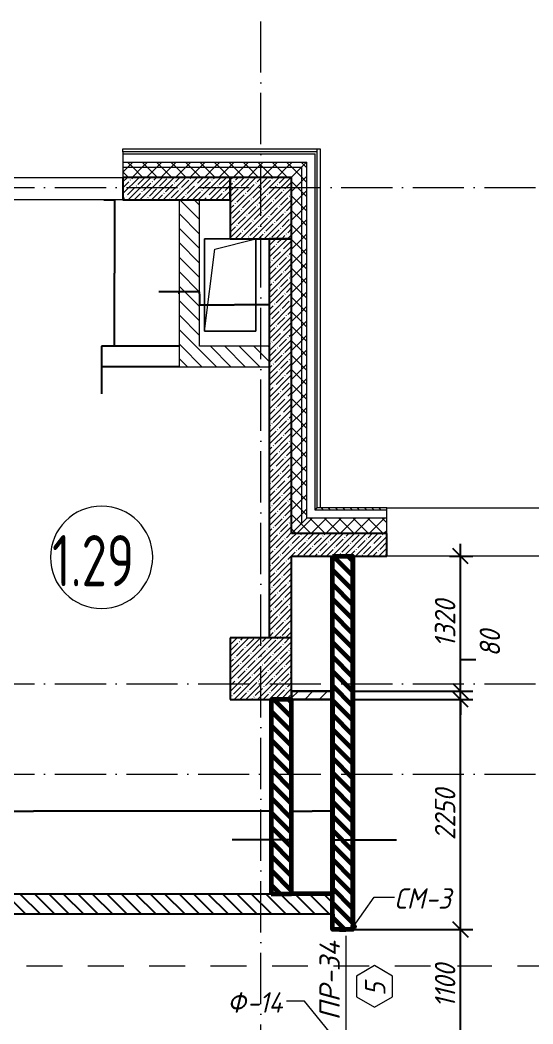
# Model space of a CAD drawing. Header units: millimetres. Extents: x 12986 to 523328, y -9759 to 30092.
# Drawn here: x 92951 to 97967, y 18829 to 28637 of the extents above; entities that cross this region are included whole.
import ezdxf

# ---------------------------------------------------------------- set-up
doc = ezdxf.new("R2010")
doc.units = ezdxf.units.MM
doc.linetypes.add('01 Штриховая _4 мм_', pattern=[600, 350, -250])
doc.linetypes.add('50_200_ШТРИХ_1Т_ш5_п1_п1_', pattern=[700, 500, -100, 0, -100])
for name, color, linetype, lineweight in [('1) ПГП Зеленый', 3, 'Continuous', 30), ('5) Блок ячеистый', 160, 'Continuous', 60), ('A-ANNO-DIMS', 7, 'Continuous', 9), ('A-AREA-IDEN', 7, 'Continuous', 9), ('A-DOOR-IDEN', 7, 'Continuous', 9), ('A-FLOR', 7, 'Continuous', 9), ('A-GENM', 7, 'Continuous', 9), ('A-GENM-1', 7, 'Continuous', 25), ('A-GENM-IDEN', 7, 'Continuous', 9), ('A-WALL', 7, 'Continuous', 5), ('A-WALL-1', 7, 'Continuous', 25), ('A-WALL-8', 7, 'Continuous', 9), ('A-WALL-FNSH-1', 7, 'Continuous', 9), ('A-WALL-PATT-1', 7, 'Continuous', 5), ('A-WALL-PATT-3', 250, 'Continuous', 5), ('G-ANNO-SYMB-1', 7, '01 Штриховая _4 мм_', 9), ('I-WALL', 7, 'Continuous', 5), ('S-COLS', 7, 'Continuous', 9), ('S-COLS-1', 7, 'Continuous', 5), ('S-COLS-2', 7, 'Continuous', 25), ('Оси-2', 7, '50_200_ШТРИХ_1Т_ш5_п1_п1_', 9)]:
    doc.layers.add(name, color=color, linetype=linetype, lineweight=lineweight)
for name, color, linetype, lineweight, true_color in [('A-WALL-11', 7, 'Continuous', 13, 0x800000), ('A-WALL-2', 7, 'Continuous', 13, 0x000000), ('A-WALL-5', 7, 'Continuous', 13, 0x008000), ('A-WALL-7', 7, 'Continuous', 5, 0x008000), ('A-WALL-PATT-2', 7, 'Continuous', 5, 0xce0000)]:
    doc.layers.add(name, color=color, linetype=linetype, lineweight=lineweight, true_color=true_color)
doc.styles.add('ISOCPEUR_I_3', font='isocpeui.ttf', dxfattribs={"width": 0.9, "height": 200})
doc.styles.add('ISOCPEUR_I_5', font='isocpeui.ttf', dxfattribs={"height": 200})
doc.styles.add('СПДС', font='ГОСТ тип А.ttf', dxfattribs={"width": 0.9})
doc.dimstyles.new('ISO-2_0_0_9К_СРЕДНИЙ_ФОН', dxfattribs={"dimscale": 304.8, "dimtxt": 199.196235, "dimasz": 0.492126, "dimexe": 0.393701, "dimexo": 0, "dimgap": 0.164042, "dimtad": 1, "dimdec": 0, "dimdsep": 46, "dimtxsty": 'ISOCPEUR_I_3', "dimblk1": 'OBLIQUE', "dimblk2": 'OBLIQUE', "dimsah": 1, "dimcen": 0.09, "dimdle": 0.393701, "dimazin": 0, "dimtfac": 1, "dimtdec": 4, "dimtix": 1, "dimtmove": 1, "dimatfit": 3, "dimfxl": 1, "dimtvp": 1, "dimtfill": 1, "dimtolj": 1, "dimtzin": 0, "dimarcsym": 2})
doc.dimstyles.new('ISO-2_0_0_9К_СРЕДНИЙ_ФОН_1', dxfattribs={"dimscale": 304.8, "dimtxt": 199.196235, "dimasz": 0.492126, "dimexe": 0.393701, "dimexo": 0, "dimgap": 0.164042, "dimtad": 1, "dimdec": 0, "dimdsep": 46, "dimtxsty": 'ISOCPEUR_I_3', "dimblk1": 'OBLIQUE', "dimblk2": 'OBLIQUE', "dimsah": 1, "dimcen": 0.09, "dimdle": 0.393701, "dimazin": 0, "dimtfac": 1, "dimtdec": 4, "dimtix": 1, "dimtmove": 0, "dimatfit": 3, "dimfxl": 1, "dimtvp": 1, "dimtfill": 1, "dimtolj": 1, "dimtzin": 0, "dimarcsym": 2})
doc.dimstyles.get("Standard").update_dxf_attribs({"dimtxt": 0.18, "dimasz": 0.18, "dimexe": 0.18, "dimexo": 0.0625, "dimgap": 0.09, "dimtad": 0, "dimtih": 1, "dimtoh": 1, "dimdec": 4, "dimzin": 0, "dimdsep": 46, "dimtxsty": 'Standard', "dimcen": 0.09, "dimadec": 0, "dimazin": 0, "dimtfac": 1, "dimtdec": 4, "dimtofl": 0, "dimtmove": 0, "dimatfit": 3, "dimfxl": 1, "dimtolj": 1, "dimtzin": 0, "dimarcsym": 0})
pattern_1 = [(45, (61996.89, 0), (-57.02463, 57.02463), []), (45, (62053.92, 0), (-57.02463, 57.02463), [100.806, -20.161, 3.353, -16.808])]
pattern_2 = [(135, (61996.89, 0), (-70.71068, -70.71068), [])]
pattern_3 = [(45, (61996.89, 0), (-70.71068, 70.71068), []), (135, (61996.89, 0), (-70.71068, -70.71068), [])]

# ---------------------------------------------------------------- blocks, each defined once
blk = doc.blocks.new('BSC_Колонна _Прямоугольная - 600х600-V24-АР1_Кладочный план 1 этажа')
at = {"layer": 'S-COLS-1'}
h = blk.add_hatch(dxfattribs=at)
h.set_pattern_fill('FP_45', color=256, style=0, pattern_type=2)
h.set_pattern_definition([(45, (-33310, -22300), (-57.02463, 57.02463), []), (45, (-33252.975, -22300), (-57.02463, 57.02463), [100.806, -20.161, 3.353, -16.808])])
h.paths.add_polyline_path([(-300, -300), (300, -300), (300, 300), (-300, 300)], flags=0)
at = {"layer": 'S-COLS-2'}
for p, q in [((300, 300), (-300, 300)), ((-300, 300), (-300, -300)), ((300, -300), (300, 300)), ((-300, -300), (300, -300))]:
    blk.add_line(p, q, dxfattribs=at)
blk = doc.blocks.new('AR_Отверстие прямоугольное _в плите_ - AR_Отверстие прямоугольное _в плите_-24471188-АР1_Кладочный план 1 этажа')
at = {"layer": 'A-GENM'}
for p, q in [((250, 450), (-250, 450)), ((-250, 450), (-250, -450)), ((-150, 350), (250, 450)), ((250, -450), (250, 450)), ((-250, -450), (-150, 350)), ((-250, -450), (250, -450))]:
    blk.add_line(p, q, dxfattribs=at)
blk = doc.blocks.new('Фахверк_СКБ_Уголок_Тип 2 - СМ-3_200х2230h-26671997-АР1_Кладочный план 1 этажа')
at = {"layer": 'A-GENM-1'}
for p, q in [((125, 156), (125, 81)), ((200, 156), (125, 156)), ((131, 81), (131, 150)), ((131, 150), (200, 150)), ((200, 150), (200, 156)), ((125, 81), (131, 81)), ((131, 19), (125, 19)), ((125, 19), (125, -56)), ((131, -50), (131, 19)), ((125, -56), (200, -56)), ((200, -50), (131, -50)), ((200, -56), (200, -50))]:
    blk.add_line(p, q, dxfattribs=at)
blk = doc.blocks.new('Стойка_Влож_Полоса боковая - Полоса-27101091-АР1_Кладочный план 1 этажа')
at = {"layer": 'A-GENM'}
for p, q in [((-5, 85), (0, 85)), ((-5, -85), (-5, 85)), ((0, 31), (0, -31)), ((0, -85), (-5, -85))]:
    blk.add_line(p, q, dxfattribs=at)
blk = doc.blocks.new('AAR_СКБ_Марка_Двери_Перемычка и проем - Марка перемычки и проема-25306769-АР1_Кладочный план 1 этажа')
at = {"layer": 'A-DOOR-IDEN'}
for p, q in [((-5, 0), (5, 0)), ((-0.968, -0.984), (-1.986, -2.747)), ((1.067, -0.984), (-0.968, -0.984)), ((2.085, -2.747), (1.067, -0.984)), ((-1.986, -2.747), (-0.968, -4.509)), ((1.067, -4.509), (2.085, -2.747)), ((-0.968, -4.509), (1.067, -4.509))]:
    blk.add_line(p, q, dxfattribs=at)
blk = doc.blocks.new('DIMBLOCK156-АР1_Кладочный план 1 этажа')
at = {"layer": 'A-ANNO-DIMS', "color": 0, "lineweight": -2, "transparency": 16777216}
for p, q in [((94506.9, 25982.5), (94309.8, 25982.5)), ((94506.9, 25960.7), (94506.9, 25982.7)), ((94706.7, 25982.5), (94507.1, 25982.5)), ((94706.9, 25960.7), (94706.9, 25982.7))]:
    blk.add_line(p, q, dxfattribs=at)
at = {"layer": 'A-ANNO-DIMS', "color": 0, "transparency": 16777216}
for points in [[(94507.1, 25982.5), (94507.1, 25982.5), (94506.9, 25982.5)], [(94706.7, 25982.5), (94706.7, 25982.5), (94706.9, 25982.5)]]:
    blk.add_solid(points, dxfattribs=at)
at = {"layer": 'Defpoints', "color": 0, "transparency": 16777216}
for p in [(94506.9, 25960.6), (94706.9, 25982.5), (94706.9, 25960.6)]:
    blk.add_point(p, dxfattribs=at)
at = {"layer": 'A-ANNO-DIMS', "color": 0, "transparency": 16777216, "insert": (94081.6, 25982.6), "char_height": 0.18, "width": 455.087, "attachment_point": 1, "line_spacing_factor": 1.149209}
blk.add_mtext('\\A1;200.0000', dxfattribs=at)
blk = doc.blocks.new('DIMBLOCK157-АР1_Кладочный план 1 этажа')
at = {"layer": 'A-ANNO-DIMS', "color": 0, "lineweight": -2, "transparency": 16777216}
for p, q in [((94706.9, 25960.5), (94706.9, 25854.4)), ((95386.9, 25960.5), (95386.9, 25854.4)), ((94707.1, 25854.5), (95046.2, 25854.5)), ((95386.7, 25854.5), (95047.6, 25854.5))]:
    blk.add_line(p, q, dxfattribs=at)
at = {"layer": 'A-ANNO-DIMS', "color": 0, "transparency": 16777216}
for points in [[(94707.1, 25854.6), (94707.1, 25854.5), (94706.9, 25854.5)], [(95386.7, 25854.6), (95386.7, 25854.5), (95386.9, 25854.5)]]:
    blk.add_solid(points, dxfattribs=at)
at = {"layer": 'Defpoints', "color": 0, "transparency": 16777216}
for p in [(94706.9, 25960.6), (95386.9, 25960.6), (95386.9, 25854.5)]:
    blk.add_point(p, dxfattribs=at)
at = {"layer": 'A-ANNO-DIMS', "color": 0, "transparency": 16777216, "insert": (95046.9, 25854.5), "char_height": 0.18, "width": 455.087, "attachment_point": 5}
blk.add_mtext('\\A1;680.0004', dxfattribs=at)
blk = doc.blocks.new('DIMBLOCK158-АР1_Кладочный план 1 этажа')
at = {"layer": 'A-ANNO-DIMS', "color": 0, "lineweight": -2, "transparency": 16777216}
for p, q in [((94503.8, 25450), (93748.6, 25450)), ((93748.8, 25449.8), (93748.8, 25250.2)), ((94506.8, 25250), (93748.6, 25250)), ((93748.8, 25250), (93748.8, 24984.9)), ((93748.8, 24984.9), (93748.6, 24984.9))]:
    blk.add_line(p, q, dxfattribs=at)
at = {"layer": 'A-ANNO-DIMS', "color": 0, "transparency": 16777216}
for points in [[(93748.8, 25449.8), (93748.8, 25449.8), (93748.8, 25450)], [(93748.8, 25250.2), (93748.8, 25250.2), (93748.8, 25250)]]:
    blk.add_solid(points, dxfattribs=at)
at = {"layer": 'Defpoints', "color": 0, "transparency": 16777216}
for p in [(93748.8, 25450), (94503.8, 25450), (94506.9, 25250)]:
    blk.add_point(p, dxfattribs=at)
at = {"layer": 'A-ANNO-DIMS', "color": 0, "transparency": 16777216, "insert": (93748.3, 24757.4), "char_height": 0.18, "width": 455.087, "attachment_point": 1, "rotation": 90, "line_spacing_factor": 1.149209}
blk.add_mtext('\\A1;200.0000', dxfattribs=at)
blk = doc.blocks.new('DIMBLOCK159-АР1_Кладочный план 1 этажа')
at = {"layer": 'A-ANNO-DIMS', "color": 0, "lineweight": -2, "transparency": 16777216}
for p, q in [((93770.4, 26880), (93876.6, 26880)), ((93876.4, 26879.8), (93876.4, 26165.2)), ((93876.4, 25450.2), (93876.4, 26164.8)), ((94503.8, 25450), (93876.2, 25450))]:
    blk.add_line(p, q, dxfattribs=at)
at = {"layer": 'A-ANNO-DIMS', "color": 0, "transparency": 16777216}
for points in [[(93876.4, 26879.8), (93876.4, 26879.8), (93876.4, 26880)], [(93876.4, 25450.2), (93876.4, 25450.2), (93876.4, 25450)]]:
    blk.add_solid(points, dxfattribs=at)
at = {"layer": 'Defpoints', "color": 0, "transparency": 16777216}
for p in [(93770.3, 26880), (93876.4, 26880), (94503.8, 25450)]:
    blk.add_point(p, dxfattribs=at)
at = {"layer": 'A-ANNO-DIMS', "color": 0, "transparency": 16777216, "insert": (93876.4, 26165), "char_height": 0.18, "width": 579.201, "attachment_point": 5}
blk.add_mtext('\\A1;1430.0001', dxfattribs=at)
blk = doc.blocks.new('DIMBLOCK166-АР1_Кладочный план 1 этажа')
at = {"layer": 'A-ANNO-DIMS', "color": 0, "lineweight": -2, "transparency": 16777216}
for p, q in [((90756.9, 21012.7), (90756.9, 20906.5)), ((95406.9, 21012.7), (95406.9, 20906.5)), ((90757.1, 20906.7), (93081.2, 20906.7)), ((95406.7, 20906.7), (93082.6, 20906.7))]:
    blk.add_line(p, q, dxfattribs=at)
at = {"layer": 'A-ANNO-DIMS', "color": 0, "transparency": 16777216}
for points in [[(90757.1, 20906.7), (90757.1, 20906.7), (90756.9, 20906.7)], [(95406.7, 20906.7), (95406.7, 20906.7), (95406.9, 20906.7)]]:
    blk.add_solid(points, dxfattribs=at)
at = {"layer": 'Defpoints', "color": 0, "transparency": 16777216}
for p in [(90756.9, 21012.8), (95406.9, 21012.8), (95406.9, 20906.7)]:
    blk.add_point(p, dxfattribs=at)
at = {"layer": 'A-ANNO-DIMS', "color": 0, "transparency": 16777216, "insert": (93081.9, 20906.7), "char_height": 0.18, "width": 625.17, "attachment_point": 5}
blk.add_mtext('\\A1;4650.0000', dxfattribs=at)
blk = doc.blocks.new('DIMBLOCK167-АР1_Кладочный план 1 этажа')
at = {"layer": 'A-ANNO-DIMS', "color": 0, "lineweight": -2, "transparency": 16777216}
for p, q in [((95406.9, 21012.7), (95406.9, 20626.8)), ((95606.9, 21012.7), (95606.9, 20626.8)), ((95406.9, 20627), (95024.9, 20627)), ((95606.7, 20627), (95407.1, 20627))]:
    blk.add_line(p, q, dxfattribs=at)
at = {"layer": 'A-ANNO-DIMS', "color": 0, "transparency": 16777216}
for points in [[(95407.1, 20627), (95407.1, 20626.9), (95406.9, 20627)], [(95606.7, 20627), (95606.7, 20626.9), (95606.9, 20627)]]:
    blk.add_solid(points, dxfattribs=at)
at = {"layer": 'Defpoints', "color": 0, "transparency": 16777216}
for p in [(95406.9, 21012.8), (95606.9, 21012.8), (95606.9, 20627)]:
    blk.add_point(p, dxfattribs=at)
at = {"layer": 'A-ANNO-DIMS', "color": 0, "transparency": 16777216, "insert": (94796.7, 20627.1), "char_height": 0.18, "width": 455.087, "attachment_point": 1, "line_spacing_factor": 1.149209}
blk.add_mtext('\\A1;200.0000', dxfattribs=at)
blk = doc.blocks.new('DIMBLOCK168-АР1_Кладочный план 1 этажа')
at = {"layer": 'A-ANNO-DIMS', "color": 0, "lineweight": -2, "transparency": 16777216}
for p, q in [((95606.9, 21012.7), (95606.9, 20906.5)), ((96006.9, 21012.7), (96006.9, 20906.5)), ((95607.1, 20906.7), (95806.3, 20906.7)), ((96006.7, 20906.7), (95807.5, 20906.7))]:
    blk.add_line(p, q, dxfattribs=at)
at = {"layer": 'A-ANNO-DIMS', "color": 0, "transparency": 16777216}
for points in [[(95607.1, 20906.7), (95607.1, 20906.7), (95606.9, 20906.7)], [(96006.7, 20906.7), (96006.7, 20906.7), (96006.9, 20906.7)]]:
    blk.add_solid(points, dxfattribs=at)
at = {"layer": 'Defpoints', "color": 0, "transparency": 16777216}
for p in [(95606.9, 21012.8), (96006.9, 21012.8), (96006.9, 20906.7)]:
    blk.add_point(p, dxfattribs=at)
at = {"layer": 'A-ANNO-DIMS', "color": 0, "transparency": 16777216, "insert": (95806.9, 20906.7), "char_height": 0.18, "width": 473.474, "attachment_point": 5}
blk.add_mtext('\\A1;400.0000', dxfattribs=at)
blk = doc.blocks.new('DIMBLOCK169-АР1_Кладочный план 1 этажа')
at = {"layer": 'A-ANNO-DIMS', "color": 0, "lineweight": -2, "transparency": 16777216}
for p, q in [((96006.9, 21012.7), (96006.9, 20626.8)), ((96206.9, 21012.7), (96206.9, 20626.8)), ((96007.1, 20627), (96206.7, 20627)), ((96206.9, 20627), (96632.1, 20627))]:
    blk.add_line(p, q, dxfattribs=at)
at = {"layer": 'A-ANNO-DIMS', "color": 0, "transparency": 16777216}
for points in [[(96007.1, 20627), (96007.1, 20626.9), (96006.9, 20627)], [(96206.7, 20627), (96206.7, 20626.9), (96206.9, 20627)]]:
    blk.add_solid(points, dxfattribs=at)
at = {"layer": 'Defpoints', "color": 0, "transparency": 16777216}
for p in [(96006.9, 21012.8), (96206.9, 21012.8), (96206.9, 20627)]:
    blk.add_point(p, dxfattribs=at)
at = {"layer": 'A-ANNO-DIMS', "color": 0, "transparency": 16777216, "insert": (96405.1, 20627.1), "char_height": 0.18, "width": 455.087, "attachment_point": 1, "line_spacing_factor": 1.149209}
blk.add_mtext('\\A1;200.0000', dxfattribs=at)
blk = doc.blocks.new('_Oblique')
at = {"color": 0, "linetype": 'ByBlock', "lineweight": -2}
blk.add_line((-0.5, -0.5), (0.5, 0.5), dxfattribs=at)
blk = doc.blocks.new('DIMBLOCK175-АР1_Кладочный план 1 этажа')
at = {"layer": 'A-ANNO-DIMS', "color": 0, "lineweight": -2, "transparency": 16777216}
for p, q in [((97257.9, 18530), (97257.9, 19870)), ((96206.9, 19750), (97377.9, 19750)), ((96209.9, 18650), (97377.9, 18650))]:
    blk.add_line(p, q, dxfattribs=at)
at = {"layer": 'Defpoints', "color": 0, "transparency": 16777216}
for p in [(96206.9, 19750), (97257.9, 19750), (96209.9, 18650)]:
    blk.add_point(p, dxfattribs=at)
at = {"layer": 'A-ANNO-DIMS', "color": 0, "lineweight": -2, "transparency": 16777216, "xscale": 150, "yscale": 150, "zscale": 150}
for p, rotation in [((97257.9, 19750), 90), ((97257.9, 18650), 270)]:
    blk.add_blockref('_Oblique', p, dxfattribs=dict(at, rotation=rotation))
at = {"layer": 'A-ANNO-DIMS', "color": 0, "transparency": 16777216, "insert": (97107.9, 19200), "char_height": 200, "width": 514.846, "attachment_point": 5, "rotation": 90, "style": 'ISOCPEUR_I_3', "bg_fill": 3, "box_fill_scale": 1.1, "bg_fill_color": 256, "bg_fill_true_color": 13158600, "bg_fill_transparency": 0}
blk.add_mtext('\\A1;1100', dxfattribs=at)
blk = doc.blocks.new('DIMBLOCK176-АР1_Кладочный план 1 этажа')
at = {"layer": 'A-ANNO-DIMS', "color": 0, "lineweight": -2, "transparency": 16777216}
for p, q in [((97257.9, 19630), (97257.9, 22120)), ((96209.9, 22000), (97377.9, 22000)), ((96206.9, 19750), (97377.9, 19750))]:
    blk.add_line(p, q, dxfattribs=at)
at = {"layer": 'Defpoints', "color": 0, "transparency": 16777216}
for p in [(96209.9, 22000), (97257.9, 22000), (96206.9, 19750)]:
    blk.add_point(p, dxfattribs=at)
at = {"layer": 'A-ANNO-DIMS', "color": 0, "lineweight": -2, "transparency": 16777216, "xscale": 150, "yscale": 150, "zscale": 150}
for p, rotation in [((97257.9, 22000), 90), ((97257.9, 19750), 270)]:
    blk.add_blockref('_Oblique', p, dxfattribs=dict(at, rotation=rotation))
at = {"layer": 'A-ANNO-DIMS', "color": 0, "transparency": 16777216, "insert": (97107.9, 20875), "char_height": 200, "width": 606.782, "attachment_point": 5, "rotation": 90, "style": 'ISOCPEUR_I_3', "bg_fill": 3, "box_fill_scale": 1.1, "bg_fill_color": 256, "bg_fill_true_color": 13158600, "bg_fill_transparency": 0}
blk.add_mtext('\\A1;2250', dxfattribs=at)
blk = doc.blocks.new('DIMBLOCK177-АР1_Кладочный план 1 этажа')
at = {"layer": 'A-ANNO-DIMS', "color": 0, "lineweight": -2, "transparency": 16777216}
for p, q in [((97407.9, 22386.1), (97257.9, 22386.1)), ((97257.9, 22386.1), (97257.9, 22380)), ((97257.9, 22080), (97257.9, 22230)), ((96209.9, 22080), (97377.9, 22080)), ((97257.9, 22000), (97257.9, 22080)), ((96209.9, 22000), (97377.9, 22000)), ((97257.9, 22000), (97257.9, 21850))]:
    blk.add_line(p, q, dxfattribs=at)
at = {"layer": 'Defpoints', "color": 0, "transparency": 16777216}
for p in [(96209.9, 22080), (97257.9, 22080), (96209.9, 22000)]:
    blk.add_point(p, dxfattribs=at)
at = {"layer": 'A-ANNO-DIMS', "color": 0, "lineweight": -2, "transparency": 16777216, "xscale": 150, "yscale": 150, "zscale": 150}
for p, rotation in [((97257.9, 22080), 270), ((97257.9, 22000), 90)]:
    blk.add_blockref('_Oblique', p, dxfattribs=dict(at, rotation=rotation))
at = {"layer": 'A-ANNO-DIMS', "color": 0, "transparency": 16777216, "insert": (97446.4, 22417.7), "char_height": 200, "width": 303.391, "attachment_point": 1, "rotation": 90, "line_spacing_factor": 1.149209, "style": 'ISOCPEUR_I_3', "bg_fill": 3, "box_fill_scale": 1.1, "bg_fill_color": 256, "bg_fill_true_color": 13158600, "bg_fill_transparency": 0}
blk.add_mtext('\\A1;80', dxfattribs=at)
blk = doc.blocks.new('DIMBLOCK178-АР1_Кладочный план 1 этажа')
at = {"layer": 'A-ANNO-DIMS', "color": 0, "lineweight": -2, "transparency": 16777216}
for p, q in [((97257.9, 21960), (97257.9, 23520)), ((97151.8, 23400), (97377.9, 23400)), ((96209.9, 22080), (97377.9, 22080))]:
    blk.add_line(p, q, dxfattribs=at)
at = {"layer": 'Defpoints', "color": 0, "transparency": 16777216}
for p in [(97151.8, 23400), (97257.9, 23400), (96209.9, 22080)]:
    blk.add_point(p, dxfattribs=at)
at = {"layer": 'A-ANNO-DIMS', "color": 0, "lineweight": -2, "transparency": 16777216, "xscale": 150, "yscale": 150, "zscale": 150}
for p, rotation in [((97257.9, 23400), 90), ((97257.9, 22080), 270)]:
    blk.add_blockref('_Oblique', p, dxfattribs=dict(at, rotation=rotation))
at = {"layer": 'A-ANNO-DIMS', "color": 0, "transparency": 16777216, "insert": (97107.9, 22740), "char_height": 200, "width": 560.814, "attachment_point": 5, "rotation": 90, "style": 'ISOCPEUR_I_3', "bg_fill": 3, "box_fill_scale": 1.1, "bg_fill_color": 256, "bg_fill_true_color": 13158600, "bg_fill_transparency": 0}
blk.add_mtext('\\A1;1320', dxfattribs=at)
blk = doc.blocks.new('Марка_Помещения - Номер-25198446-Объем проектирования 1 этажа')
at = {"layer": 'A-AREA-IDEN'}
for start, end in [(360, 180), (180, 360)]:
    blk.add_arc((0, 0), 2.5, start, end, dxfattribs=at)

msp = doc.modelspace()

# ---------------------------------------------------------------- hatches: boundary and pattern name
at = {"layer": '5) Блок ячеистый'}
h = msp.add_hatch(dxfattribs=at)
h.set_pattern_fill('FP_3', color=256, style=0, pattern_type=2)
h.set_pattern_definition(pattern_2)
h.paths.add_polyline_path([(96206.89326, 17850.00011), (96206.86461, 18649.97146), (96006.89326, 18649.97146), (96006.89326, 17850.00011)], flags=0)
h.paths.add_polyline_path([(96006.89326, 19750.00011), (96206.89326, 19750.00011), (96206.89326, 23399.99998), (96006.89326, 23399.99998), (96006.89326, 19819.00011)], flags=0)
h = msp.add_hatch(dxfattribs=at)
h.set_pattern_fill('FP_3', color=256, style=0, pattern_type=2)
h.set_pattern_definition(pattern_2)
h.paths.add_polyline_path([(95406.89326, 20099.99998), (95606.89326, 20099.99998), (95606.89325, 22000.00004), (95406.89326, 22000.00004), (95406.89326, 21542.55655)], flags=0)
at = {"layer": 'A-WALL-11', "lineweight": 25}
h = msp.add_hatch(dxfattribs=at)
h.set_pattern_fill('FP_3', color=256, style=0, pattern_type=2)
h.set_pattern_definition(pattern_2)
h.paths.add_polyline_path([(93164.46172, 19899.99998), (96006.89326, 19899.99998), (96006.89326, 20099.99998), (90756.89326, 20099.99998), (90756.89326, 19899.99998)], flags=0)
at = {"layer": 'A-WALL-PATT-1'}
h = msp.add_hatch(dxfattribs=at)
h.set_pattern_fill('FP_2', color=256, style=0, pattern_type=2)
h.set_pattern_definition(pattern_3)
h.paths.add_polyline_path([(95756.89326, 27200.00001), (95756.89326, 27250.00001), (93956.89326, 27250.00001), (93956.89326, 27200.00001), (95706.89326, 27200.00001)], flags=0)
h.paths.add_polyline_path([(78007.14974, 27200.00001), (78907.14985, 27200.00001), (78907.14985, 27250.00001), (78007.14974, 27250.00001)], flags=0)
h.paths.add_polyline_path([(81607.14997, 27200.00001), (82356.89327, 27200.00001), (82356.89327, 27250.00001), (81607.14997, 27250.00001)], flags=0)
h.paths.add_polyline_path([(77107.14974, 27200.00001), (77107.14974, 27250.00001), (75477.14977, 27250.00001), (75477.14977, 27200.00001), (76309.53984, 27200.00001)], flags=0)
h.paths.add_polyline_path([(79807.14985, 27200.00001), (80707.14997, 27200.00001), (80707.14997, 27250.00001), (79807.14985, 27250.00001)], flags=0)
h.paths.add_polyline_path([(90099.93047, 27200.00001), (92806.89326, 27200.00001), (92806.89326, 27250.00001), (83906.89327, 27250.00001), (83906.89327, 27200.00001), (83970.86797, 27200.00001)], flags=0)
h = msp.add_hatch(dxfattribs=at)
h.set_pattern_fill('FP_2', color=256, style=0, pattern_type=2)
h.set_pattern_definition(pattern_3)
h.paths.add_polyline_path([(95606.89326, 27100.00001), (95706.89326, 27100.00001), (95706.89326, 27200.00001), (93956.89326, 27200.00001), (93956.89326, 27100.00001), (95006.89326, 27100.00001)], flags=0)
h.paths.add_polyline_path([(92606.89326, 27100.00001), (92806.89326, 27100.00001), (92806.89326, 27200.00001), (83906.89327, 27200.00001), (83906.89327, 27100.00001), (92006.89326, 27100.00001)], flags=0)
h.paths.add_polyline_path([(79807.14985, 27100.00001), (80707.14997, 27100.00001), (80707.14997, 27200.00001), (79807.14985, 27200.00001)], flags=0)
h.paths.add_polyline_path([(78007.14974, 27100.00001), (78907.14985, 27100.00001), (78907.14985, 27200.00001), (78007.14974, 27200.00001)], flags=0)
h.paths.add_polyline_path([(77107.14974, 27100.00001), (77107.14974, 27200.00001), (75477.14977, 27200.00001), (75477.14977, 27106.00001), (75526.14977, 27106.00001), (75526.14977, 27100.00001), (76309.53984, 27100.00001)], flags=0)
h.paths.add_polyline_path([(81607.14997, 27100.00001), (82287.89327, 27100.00001), (82287.89327, 27106.00001), (82356.89327, 27106.00001), (82356.89327, 27200.00001), (81607.14997, 27200.00001)], flags=0)
h = msp.add_hatch(dxfattribs=at)
h.set_pattern_fill('FP_2', color=256, style=0, pattern_type=2)
h.set_pattern_definition(pattern_3)
h.paths.add_polyline_path([(95706.89326, 23719.72174), (95756.89326, 23769.72174), (95756.89326, 27200.00001), (95706.89326, 27200.00001), (95706.89326, 25820.15264)], flags=0)
h = msp.add_hatch(dxfattribs=at)
h.set_pattern_fill('FP_1', color=256, style=0, pattern_type=2)
h.set_pattern_definition(pattern_1)
h.paths.add_polyline_path([(93956.89326, 26880.00001), (95006.89326, 26880.00001), (95006.89326, 27100.00001), (93956.89326, 27100.00001)], flags=0)
h.paths.add_polyline_path([(92806.89326, 26880.00001), (92806.89326, 27100.00001), (92606.89326, 27099.99988), (92606.89326, 26880.00001)], flags=0)
h.paths.add_polyline_path([(92006.89326, 26880.00001), (92006.89326, 27099.99988), (91806.89326, 27100.00001), (91806.89326, 26880.00001)], flags=0)
h = msp.add_hatch(dxfattribs=at)
h.set_pattern_fill('FP_2', color=256, style=0, pattern_type=2)
h.set_pattern_definition(pattern_3)
h.paths.add_polyline_path([(95606.89326, 23619.72174), (95706.89326, 23719.72174), (95706.89326, 27100.00001), (95606.89326, 27100.00001), (95606.89326, 23681.35459)], flags=0)
h = msp.add_hatch(dxfattribs=at)
h.set_pattern_fill('FP_1', color=256, style=0, pattern_type=2)
h.set_pattern_definition(pattern_1)
h.paths.add_polyline_path([(95386.89326, 22600.00004), (95606.89325, 22600.00004), (95606.89326, 26499.99988), (95386.89326, 26499.99988), (95386.89326, 23681.35459)], flags=0)
h = msp.add_hatch(dxfattribs=at)
h.set_pattern_fill('FP_18', color=256, style=0, pattern_type=2)
h.set_pattern_definition([(135, (61996.893, 0), (-35.35534, -35.35534), [])])
h.paths.add_polyline_path([(100486.89326, 23849.72174), (100486.89326, 23869.72174), (99636.89326, 23869.72174), (99636.89326, 23849.72174)], flags=0)
h.paths.add_polyline_path([(96536.89326, 23849.72174), (96536.89326, 23869.72174), (95856.89326, 23869.72174), (95836.89326, 23849.72174), (96228.99297, 23849.72174)], flags=0)
h = msp.add_hatch(dxfattribs=at)
h.set_pattern_fill('FP_2', color=256, style=0, pattern_type=2)
h.set_pattern_definition(pattern_3)
h.paths.add_polyline_path([(96536.89326, 23619.99998), (96536.89326, 23769.72174), (95756.89326, 23769.72174), (95607.17151, 23619.99998), (96228.99297, 23619.99998)], flags=0)
h.paths.add_polyline_path([(99636.89326, 23619.99998), (100486.89326, 23619.99998), (100486.89326, 23769.72174), (99636.89326, 23769.72174), (99636.89326, 23681.35459)], flags=0)
h = msp.add_hatch(dxfattribs=at)
h.set_pattern_fill('FP_1', color=256, style=0, pattern_type=2)
h.set_pattern_definition(pattern_1)
h.paths.add_polyline_path([(100486.89326, 23399.99998), (100486.89326, 23619.99998), (99636.89326, 23619.99998), (99636.89326, 23399.99998), (100266.89326, 23399.99998)], flags=0)
h.paths.add_polyline_path([(95606.89326, 23399.99998), (96536.89326, 23399.99998), (96536.89326, 23619.99998), (95606.89326, 23619.99998)], flags=0)
at = {"layer": 'A-WALL-PATT-2'}
h = msp.add_hatch(dxfattribs=at)
h.set_pattern_fill('FP_3', color=256, style=0, pattern_type=2)
h.set_pattern_definition(pattern_2)
h.paths.add_polyline_path([(94506.89283, 25449.99988), (94706.89283, 25449.99988), (94706.89283, 26880.00001), (94506.89283, 26880.00001), (94506.89283, 25820.15264)], flags=0)
h = msp.add_hatch(dxfattribs=at)
h.set_pattern_fill('FP_3', color=256, style=0, pattern_type=2)
h.set_pattern_definition(pattern_2)
h.paths.add_polyline_path([(94506.89283, 25249.99988), (95386.89326, 25249.99988), (95386.89326, 25449.99988), (94506.89283, 25449.99988)], flags=0)
at = {"layer": 'A-WALL-PATT-3'}
h = msp.add_hatch(dxfattribs=at)
h.set_pattern_fill('FP_15', color=256, style=0, pattern_type=2)
h.set_pattern_definition([(45, (61996.89, 0), (-70.71068, 70.71068), [])])
h.paths.add_polyline_path([(95606.89326, 22000.00004), (96006.89326, 22000.00004), (96006.89326, 22080.00004), (95606.89326, 22080.00004)], flags=0)
at = {"layer": 'S-COLS-1'}
h = msp.add_hatch(dxfattribs=at)
h.set_pattern_fill('FP_1', color=256, style=0, pattern_type=2)
h.set_pattern_definition(pattern_1)
h.paths.add_polyline_path([(95006.89326, 26499.99988), (95606.89326, 26499.99988), (95606.89326, 27099.99988), (95006.89326, 27099.99988), (95006.89326, 26889.55166)], flags=0)

# ---------------------------------------------------------------- linework, layer by layer
at = {"layer": '1) ПГП Зеленый'}
msp.add_lwpolyline([(95606.89326, 22080.00004), (96006.89326, 22080.00004), (96006.89326, 22000.00004), (95606.89326, 22000.00004)], close=True, dxfattribs=at)
at = {"layer": '5) Блок ячеистый'}
for p, q in [((96206.89326, 19819.00011), (96206.89326, 23399.99998)), ((95406.89326, 22000.00004), (95406.89326, 20099.99998)), ((95606.89326, 20099.99998), (95606.89326, 22000.00004)), ((96006.89326, 22000.00004), (96006.89326, 20099.99998)), ((96006.89326, 20099.99998), (95606.89326, 20099.99998)), ((96006.89326, 19899.99998), (96006.89326, 19819.00011)), ((96075.89326, 19750.00011), (96137.89326, 19750.00011))]:
    msp.add_line(p, q, dxfattribs=at)
for points in [[(96006.89326, 23399.99998), (96206.89326, 23399.99998), (96206.89326, 19750.00011), (96006.89326, 19750.00011)], [(95406.89326, 20099.99998), (95606.89326, 20099.99998), (95606.89326, 22000.00004), (95406.89326, 22000.00004)]]:
    msp.add_lwpolyline(points, close=True, dxfattribs=at)
at = {"layer": 'A-FLOR'}
for p, q in [((94755.89283, 26497.99988), (95255.89283, 26497.99988)), ((94755.89283, 25597.99988), (94755.89283, 26497.99988)), ((95255.89283, 26497.99988), (95255.89283, 25597.99988)), ((95255.89283, 25597.99988), (94755.89283, 25597.99988))]:
    msp.add_line(p, q, dxfattribs=at)
at = {"layer": 'A-GENM-IDEN'}
for p, q in [((95732.05023, 19050.68429), (95556.54951, 19050.68429)), ((96059.5366, 18650.75621), (95732.05023, 19050.68429))]:
    msp.add_line(p, q, dxfattribs=at)
at = {"layer": 'A-WALL'}
for p, q in [((93956.89326, 27330.00001), (95836.89326, 27330.00001)), ((95836.89326, 23849.72174), (95836.89326, 27330.00001)), ((93956.89326, 27250.00001), (95756.89326, 27250.00001)), ((93956.89326, 27200.00001), (95706.89326, 27200.00001)), ((95706.89326, 23719.72174), (95706.89326, 27200.00001)), ((95756.89326, 23769.72174), (95756.89326, 27250.00001)), ((95836.89326, 23849.72174), (95856.89326, 23869.72174)), ((96536.89326, 23869.72174), (99636.89326, 23869.72174))]:
    msp.add_line(p, q, dxfattribs=at)
at = {"layer": 'A-WALL-1'}
for p, q in [((93956.89326, 27100.00001), (93956.89326, 26880.00001)), ((95006.89326, 27100.00001), (93956.89326, 27100.00001)), ((95006.89326, 26880.00001), (95006.89326, 27100.00001)), ((93956.89326, 26880.00001), (95006.89326, 26880.00001)), ((95386.89326, 26499.99988), (95386.89326, 22600.00004)), ((95606.89326, 26499.99988), (95386.89326, 26499.99988)), ((95606.89326, 23619.99998), (95606.89326, 26499.99988)), ((96536.89326, 23619.99998), (95606.89326, 23619.99998)), ((96536.89326, 23399.99998), (96536.89326, 23619.99998)), ((95606.89326, 22600.00004), (95606.89326, 23399.99998)), ((95606.89326, 23399.99998), (96536.89326, 23399.99998))]:
    msp.add_line(p, q, dxfattribs=at)
at = {"layer": 'A-WALL-11'}
for p, q in [((95406.89326, 20099.99998), (90756.89326, 20099.99998)), ((90756.89326, 19899.99998), (96006.89326, 19899.99998))]:
    msp.add_line(p, q, dxfattribs=at)
at = {"layer": 'A-WALL-11', "lineweight": 25}
msp.add_lwpolyline([(90756.89326, 20099.99998), (96006.89326, 20099.99998), (96006.89326, 19899.99998), (90756.89326, 19899.99998)], close=True, dxfattribs=at)
at = {"layer": 'A-WALL-2'}
for p, q in [((94506.89283, 26880.00001), (94506.89283, 25249.99988)), ((94706.89283, 25449.99988), (94706.89283, 26880.00001)), ((95386.89326, 25449.99988), (94706.89283, 25449.99988)), ((94506.89283, 25249.99988), (95386.89326, 25249.99988)), ((96006.89326, 23399.99998), (96006.89326, 22080.00004))]:
    msp.add_line(p, q, dxfattribs=at)
at = {"layer": 'A-WALL-5'}
for p, q in [((96006.89326, 22080.00004), (95606.89326, 22080.00004)), ((95606.89326, 22000.00004), (96006.89326, 22000.00004))]:
    msp.add_line(p, q, dxfattribs=at)
at = {"layer": 'A-WALL-7'}
msp.add_line((96006.89326, 22000.00004), (96006.89326, 22080.00004), dxfattribs=at)
at = {"layer": 'A-WALL-8'}
for p, q in [((93956.89326, 27330.00001), (93956.89326, 27100.00001)), ((95006.89326, 27100.00001), (95606.89326, 27100.00001)), ((95606.89326, 27100.00001), (95606.89326, 23619.72174)), ((96536.89326, 23849.72174), (95836.89326, 23849.72174)), ((96536.89326, 23619.99998), (96536.89326, 23849.72174)), ((95756.89326, 23769.72174), (95606.89326, 23619.72174)), ((96536.89326, 23769.72174), (95756.89326, 23769.72174))]:
    msp.add_line(p, q, dxfattribs=at)
at = {"layer": 'A-WALL-FNSH-1'}
for p, q in [((95856.89326, 27350.00001), (93956.89326, 27350.00001)), ((93956.89326, 27350.00001), (93956.89326, 27330.00001)), ((95856.89326, 23869.72174), (95856.89326, 27350.00001)), ((96536.89326, 23869.72174), (95856.89326, 23869.72174)), ((96536.89326, 23849.72174), (96536.89326, 23869.72174))]:
    msp.add_line(p, q, dxfattribs=at)
at = {"layer": 'G-ANNO-SYMB-1'}
msp.add_line((57015.13323, 19394.72394), (104925.09743, 19394.72394), dxfattribs=at)
at = {"layer": 'I-WALL'}
for p, q in [((93956.89326, 27379.99988), (95886.89326, 27379.99988)), ((93956.89326, 27350.00001), (93956.89326, 27379.99988)), ((95856.89326, 27350.00001), (95856.89326, 27379.99988)), ((95886.89326, 27379.99988), (95886.89326, 23869.72174)), ((92806.89326, 27099.99988), (93956.89326, 27099.99988)), ((93956.89326, 26879.99988), (92806.89326, 26879.99988)), ((99636.89326, 23399.99998), (96536.89326, 23399.99998))]:
    msp.add_line(p, q, dxfattribs=at)
at = {"layer": 'S-COLS-2'}
for p, q in [((95606.89326, 27099.99988), (95006.89326, 27099.99988)), ((95006.89326, 27099.99988), (95006.89326, 26499.99988)), ((95606.89326, 26499.99988), (95606.89326, 27099.99988)), ((95006.89326, 26499.99988), (95606.89326, 26499.99988))]:
    msp.add_line(p, q, dxfattribs=at)
at = {"layer": 'Оси-2'}
for p, q in [((95306.89325, -4080), (95306.89325, 28636.94316)), ((57586.89328, 26999.99982), (187948.52131, 26999.99982)), ((57586.89328, 22150.00007), (187948.52131, 22150.00007)), ((57586.89328, 21270), (187948.52131, 21270))]:
    msp.add_line(p, q, dxfattribs=at)

# ---------------------------------------------------------------- block references
at = {"layer": 'A-AREA-IDEN', "xscale": 199.9999999999999, "yscale": 199.9999999999999, "zscale": 199.9999999999999}
msp.add_blockref('Марка_Помещения - Номер-25198446-Объем проектирования 1 этажа', (93748.36381, 23387.80096), dxfattribs=at)
at = {"layer": 'A-DOOR-IDEN', "xscale": 99.99999999999993, "yscale": 99.99999999999993, "zscale": 99.99999999999993, "rotation": 89.99999999999982}
msp.add_blockref('AAR_СКБ_Марка_Двери_Перемычка и проем - Марка перемычки и проема-25306769-АР1_Кладочный план 1 этажа', (96141.50591, 19189.44822), dxfattribs=at)
at = {"layer": 'A-GENM'}
msp.add_blockref('AR_Отверстие прямоугольное _в плите_ - AR_Отверстие прямоугольное _в плите_-24471188-АР1_Кладочный план 1 этажа', (95005.89283, 26047.99988), dxfattribs=at)
at = {"layer": 'A-GENM', "rotation": 89.99999999999991}
msp.add_blockref('Стойка_Влож_Полоса боковая - Полоса-27101091-АР1_Кладочный план 1 этажа', (96106.89326, 19744.00011), dxfattribs=at)
at = {"layer": 'A-GENM-1', "rotation": 89.99999999999991}
msp.add_blockref('Фахверк_СКБ_Уголок_Тип 2 - СМ-3_200х2230h-26671997-АР1_Кладочный план 1 этажа', (96156.89326, 19619.00011), dxfattribs=at)
at = {"layer": 'S-COLS'}
msp.add_blockref('BSC_Колонна _Прямоугольная - 600х600-V24-АР1_Кладочный план 1 этажа', (95306.89325, 22300.00004), dxfattribs=at)

# ---------------------------------------------------------------- texts
at = {"layer": 'A-AREA-IDEN', "insert": (93264.59751, 23604.91957), "char_height": 500, "width": 1212.1515, "attachment_point": 1, "style": 'СПДС'}
msp.add_mtext('1.29', dxfattribs=at)
at = {"layer": 'A-DOOR-IDEN', "insert": (96324.14728, 19103.24969), "char_height": 200, "width": 158.734125, "attachment_point": 1, "rotation": 90, "style": 'ISOCPEUR_I_3'}
msp.add_mtext('\\fISOCPEUR|b0|i1|c204|p34|;\\W.9;5', dxfattribs=at)
at = {"layer": 'A-GENM-IDEN', "char_height": 200, "attachment_point": 1, "rotation": 90, "style": 'ISOCPEUR_I_5'}
for s, insert, width in [('-34', (95879.03194, 19207.62162), 561.18125), ('ПР', (95879.03194, 18863.66329), 416.8775)]:
    msp.add_mtext(s, dxfattribs=dict(at, insert=insert, width=width))
at = {"layer": 'A-GENM-IDEN', "char_height": 200, "attachment_point": 1, "style": 'ISOCPEUR_I_3'}
for s, insert, width in [('\\fISOCPEUR|b0|i1|c204|p34|;\\W.9;Ф', (94978.74951, 19138.29888), 230.886), ('-14', (95169.24951, 19138.29888), 461.772)]:
    msp.add_mtext(s, dxfattribs=dict(at, insert=insert, width=width))

# ---------------------------------------------------------------- dimensions: what is measured, and where the dimension line sits
at = {"layer": 'A-ANNO-DIMS'}
dim = msp.add_linear_dim(base=(93876.38033, 26880.00001), p1=(94503.84483, 25449.99988), p2=(93770.31431, 26880.00001), angle=90, dimstyle='Standard', dxfattribs=at)
dim.commit()
dim.dimension.update_dxf_attribs({"geometry": 'DIMBLOCK159-АР1_Кладочный план 1 этажа', "text_midpoint": (93876.38033, 26164.99994)})
for base, p1, p2, picture, middle in [((94706.89283, 25982.49973), (94506.89283, 25960.60793), (94706.89283, 25960.60793), 'DIMBLOCK156-АР1_Кладочный план 1 этажа', (94309.15673, 25982.49973)), ((95606.89326, 20626.97576), (95406.89326, 21012.77727), (95606.89326, 21012.77727), 'DIMBLOCK167-АР1_Кладочный план 1 этажа', (95024.24465, 20626.97576)), ((96206.89326, 20626.97576), (96006.89326, 21012.77727), (96206.89326, 21012.77727), 'DIMBLOCK169-АР1_Кладочный план 1 этажа', (96632.68781, 20626.97576))]:
    dim = msp.add_linear_dim(base=base, p1=p1, p2=p2, dimstyle='Standard', dxfattribs=at)
    dim.commit()
    dim.dimension.update_dxf_attribs({"geometry": picture, "text_midpoint": middle, "dimtype": 160})
for base, p1, p2, picture, middle in [((95386.89326, 25854.54191), (94706.89283, 25960.60793), (95386.89326, 25960.60793), 'DIMBLOCK157-АР1_Кладочный план 1 этажа', (95046.89304, 25854.54191)), ((95406.89326, 20906.71125), (90756.89326, 21012.77727), (95406.89326, 21012.77727), 'DIMBLOCK166-АР1_Кладочный план 1 этажа', (93081.89326, 20906.71125)), ((96006.89326, 20906.71125), (95606.89326, 21012.77727), (96006.89326, 21012.77727), 'DIMBLOCK168-АР1_Кладочный план 1 этажа', (95806.89326, 20906.71125))]:
    dim = msp.add_linear_dim(base=base, p1=p1, p2=p2, dimstyle='Standard', dxfattribs=at)
    dim.commit()
    dim.dimension.update_dxf_attribs({"geometry": picture, "text_midpoint": middle})
dim = msp.add_linear_dim(base=(93748.81251, 25449.99988), p1=(94506.89283, 25249.99988), p2=(94503.84483, 25449.99988), angle=90, dimstyle='Standard', dxfattribs=at)
dim.commit()
dim.dimension.update_dxf_attribs({"geometry": 'DIMBLOCK158-АР1_Кладочный план 1 этажа', "text_midpoint": (93748.42251, 24984.90748), "dimtype": 160, "text_rotation": 90})

# ---------------------------------------------------------------- next in the draw order: dimensions: what is measured, and where the dimension line sits
dim = msp.add_linear_dim(base=(97257.86702, 19750.00011), p1=(96209.94126, 18650.00011), p2=(96206.89326, 19750.00011), angle=90, dimstyle='ISO-2_0_0_9К_СРЕДНИЙ_ФОН_1', override={"dimpost": '<>', "dimfxl": 1100.004223}, dxfattribs=at)
dim.commit()
dim.dimension.update_dxf_attribs({"geometry": 'DIMBLOCK175-АР1_Кладочный план 1 этажа', "text_midpoint": (97107.86702, 19200.00011)})

# ---------------------------------------------------------------- next in the draw order: dimensions: what is measured, and where the dimension line sits
dim = msp.add_linear_dim(base=(97257.86702, 22000.00004), p1=(96206.89326, 19750.00011), p2=(96209.94126, 22000.00004), angle=90, dimstyle='ISO-2_0_0_9К_СРЕДНИЙ_ФОН_1', override={"dimpost": '<>', "dimfxl": 2250.001988}, dxfattribs=at)
dim.commit()
dim.dimension.update_dxf_attribs({"geometry": 'DIMBLOCK176-АР1_Кладочный план 1 этажа', "text_midpoint": (97107.86702, 20875.00008)})

# ---------------------------------------------------------------- next in the draw order: hatches: boundary and pattern name
at = {"layer": 'A-GENM-IDEN'}
h = msp.add_hatch(color=256, dxfattribs=at)
edge = h.paths.add_edge_path(flags=0)
edge.add_arc((96212.89326, 19779.00011), 25, 0, 360)

# ---------------------------------------------------------------- next in the draw order: linework, layer by layer
for p, q in [((96212.89326, 19779.00011), (96413.1664, 20066.79433)), ((96413.1664, 20066.79433), (96613.43954, 20066.79433))]:
    msp.add_line(p, q, dxfattribs=at)
msp.add_circle((96212.89326, 19779.00011), 25, dxfattribs=at)

# ---------------------------------------------------------------- next in the draw order: texts
at = {"layer": 'A-GENM-IDEN', "char_height": 200, "attachment_point": 1, "style": 'ISOCPEUR_I_3'}
for s, insert, width in [('СМ', (96613.43954, 20154.40891), 367.9745625), ('-3', (96917.04891, 20154.40891), 317.46825)]:
    msp.add_mtext(s, dxfattribs=dict(at, insert=insert, width=width))

# ---------------------------------------------------------------- next in the draw order: dimensions: what is measured, and where the dimension line sits
at = {"layer": 'A-ANNO-DIMS'}
dim = msp.add_linear_dim(base=(97257.86702, 22080.00004), p1=(96209.94126, 22000.00004), p2=(96209.94126, 22080.00004), angle=90, dimstyle='ISO-2_0_0_9К_СРЕДНИЙ_ФОН', override={"dimpost": '<>', "dimfxl": 80}, dxfattribs=at)
dim.commit()
dim.dimension.update_dxf_attribs({"geometry": 'DIMBLOCK177-АР1_Кладочный план 1 этажа', "text_midpoint": (97468.48501, 22386.06933), "dimtype": 160, "text_rotation": 90})

# ---------------------------------------------------------------- next in the draw order: dimensions: what is measured, and where the dimension line sits
dim = msp.add_linear_dim(base=(97257.86702, 23399.99998), p1=(96209.94126, 22080.00004), p2=(97151.801, 23399.99998), angle=90, dimstyle='ISO-2_0_0_9К_СРЕДНИЙ_ФОН_1', override={"dimpost": '<>', "dimfxl": 1621.573196}, dxfattribs=at)
dim.commit()
dim.dimension.update_dxf_attribs({"geometry": 'DIMBLOCK178-АР1_Кладочный план 1 этажа', "text_midpoint": (97107.86702, 22740.00001)})

doc.saveas('drawing.dxf')
